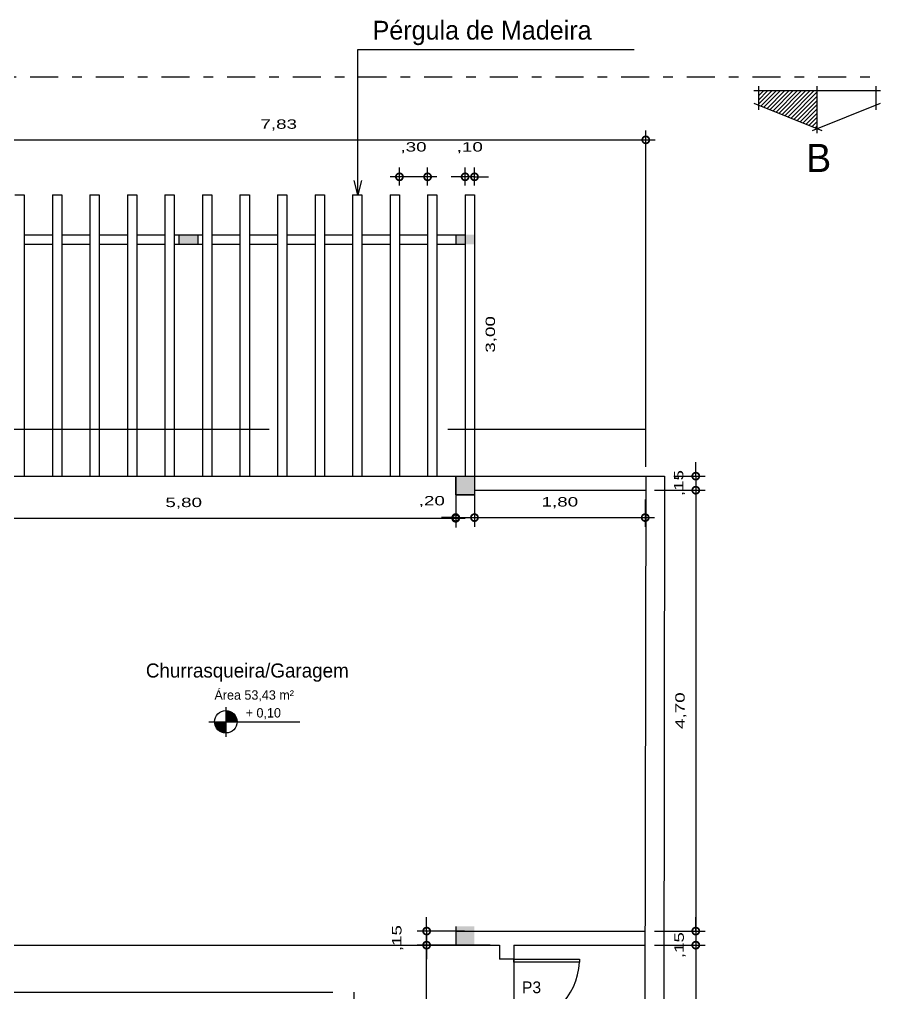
# Model space of a CAD drawing. Header units: millimetres. Extents: x 79.3 to 137.8, y -24.9 to 34.2.
# Drawn here: x 128.66 to 137.84, y -15.17 to -4.78 of the extents above; entities that cross this region are included whole.
import ezdxf

# ---------------------------------------------------------------- set-up
doc = ezdxf.new("R2010")
doc.units = ezdxf.units.MM
doc.header["$LTSCALE"] = 0.6
doc.header["$MEASUREMENT"] = 0
doc.linetypes.add('DASHDOT', pattern=[1, 0.5, -0.25, 0, -0.25])
doc.linetypes.add('HIDDEN', pattern=[9.525, 6.35, -3.175])
doc.layers.get('DEFPOINTS').update_dxf_attribs({"color": 253})
for name, color, linetype in [('0.1', 1, 'Continuous'), ('0.3', 3, 'Continuous'), ('0.4', 4, 'Continuous'), ('02', 2, 'Continuous'), ('5', 5, 'Continuous'), ('AR-ALV', 5, 'Continuous'), ('AR-PRJ', 12, 'HIDDEN'), ('AR-TXT', 2, 'Continuous')]:
    doc.layers.add(name, color=color, linetype=linetype)
doc.styles.add('stylUS BT', font='stylu.ttf', dxfattribs={"width": 1.5})
doc.dimstyles.new('ARQ_100 - S T', dxfattribs={"dimtxt": 0.1, "dimasz": 0.24, "dimexe": 0.1, "dimexo": 0.2, "dimgap": 0.1, "dimtad": 1, "dimzin": 6, "dimtxsty": 'stylUS BT', "dimblk1": 'DOTSMALL', "dimblk2": 'DOTSMALL', "dimsah": 1, "dimcen": 0.09, "dimse1": 1, "dimse2": 1, "dimsd1": 1, "dimsd2": 1, "dimclrd": 256, "dimclre": 256, "dimclrt": 2, "dimaunit": 1, "dimadec": 0, "dimazin": 0, "dimtfac": 1, "dimtmove": 2, "dimatfit": 3, "dimldrblk": 'DOTSMALL', "dimfxl": 1, "dimtolj": 1, "dimtzin": 0, "dimarcsym": 0})
doc.dimstyles.new('ARQ_100 1', dxfattribs={"dimtxt": 0.1, "dimasz": 0.15, "dimexe": 0.1, "dimexo": 0.1, "dimgap": 0.1, "dimtad": 1, "dimzin": 6, "dimtxsty": 'stylUS BT', "dimblk": 'DOTSMALL', "dimcen": 0.1, "dimdle": 0.1, "dimclrd": 256, "dimclre": 256, "dimclrt": 2, "dimaunit": 1, "dimadec": 0, "dimazin": 0, "dimtfac": 1, "dimtmove": 2, "dimatfit": 3, "dimldrblk": 'OPEN30', "dimfxl": 1, "dimtolj": 1, "dimtzin": 0, "dimarcsym": 0})

# ---------------------------------------------------------------- blocks, each defined once
blk = doc.blocks.new('*D14')
at = {"layer": 'DEFPOINTS', "color": 0, "linetype": 'HIDDEN', "lineweight": -3}
for p in [(133.509, -6.651), (133.509, -9.651), (133.509, -9.651)]:
    blk.add_point(p, dxfattribs=at)
at = {"layer": '0.1', "color": 2, "linetype": 'HIDDEN', "insert": (133.687, -8.14), "char_height": 0.1, "attachment_point": 5, "rotation": 90, "style": 'stylUS BT'}
blk.add_mtext('\\A1;3,00', dxfattribs=at)
blk = doc.blocks.new('_DOTSMALL')
at = {"color": 0, "linetype": 'ByBlock', "const_width": 0.5}
blk.add_lwpolyline([(-0.0625, 0, 1), (0.0625, 0, 1)], format="xyb", close=True, dxfattribs=at)
blk = doc.blocks.new('*D52')
at = {"layer": '0.1', "linetype": 'ByBlock', "lineweight": -2}
for p, q in [((132.999, -14.501), (132.999, -14.351)), ((133.404, -14.501), (132.899, -14.501)), ((132.999, -14.501), (132.999, -14.651)), ((133.404, -14.651), (132.899, -14.651)), ((132.999, -14.651), (132.999, -14.801))]:
    blk.add_line(p, q, dxfattribs=at)
at = {"layer": 'DEFPOINTS', "color": 0, "linetype": 'ByBlock', "lineweight": -3}
for p in [(133.504, -14.501), (132.999, -14.651), (133.504, -14.651)]:
    blk.add_point(p, dxfattribs=at)
at = {"layer": '0.1', "linetype": 'ByBlock', "lineweight": -2, "xscale": 0.15, "yscale": 0.15, "zscale": 0.15}
for p, rotation in [((132.999, -14.501), 270), ((132.999, -14.651), 90)]:
    blk.add_blockref('_DOTSMALL', p, dxfattribs=dict(at, rotation=rotation))
at = {"layer": '0.1', "color": 2, "linetype": 'ByBlock', "lineweight": -3, "insert": (132.69, -14.576), "char_height": 0.1, "attachment_point": 5, "rotation": 90, "style": 'stylUS BT'}
blk.add_mtext('\\A1;,15', dxfattribs=at)
blk = doc.blocks.new('_Open30')
at = {"layer": 'AR-ALV', "color": 0, "lineweight": -2}
for p, q in [((-1, 0.268), (0, 0)), ((0, 0), (-1, -0.268)), ((0, 0), (-1, 0))]:
    blk.add_line(p, q, dxfattribs=at)
blk = doc.blocks.new('*D59')
at = {"layer": '0.1', "linetype": 'ByBlock', "lineweight": -2}
for p, q in [((132.999, -17.151), (132.999, -14.551)), ((133.677, -14.651), (132.899, -14.651)), ((132.873, -17.051), (133.099, -17.051))]:
    blk.add_line(p, q, dxfattribs=at)
at = {"layer": 'DEFPOINTS', "color": 0, "linetype": 'ByBlock', "lineweight": -3}
for p in [(132.999, -14.651), (133.777, -14.651), (132.773, -17.051)]:
    blk.add_point(p, dxfattribs=at)
at = {"layer": '0.1', "linetype": 'ByBlock', "lineweight": -2, "xscale": 0.15, "yscale": 0.15, "zscale": 0.15}
for p, rotation in [((132.999, -14.651), 90), ((132.999, -17.051), 270)]:
    blk.add_blockref('_DOTSMALL', p, dxfattribs=dict(at, rotation=rotation))
at = {"layer": '0.1', "color": 2, "linetype": 'ByBlock', "lineweight": -3, "insert": (132.839, -15.851), "char_height": 0.1, "attachment_point": 5, "rotation": 90, "style": 'stylUS BT'}
blk.add_mtext('\\A1;2,40', dxfattribs=at)
blk = doc.blocks.new('*D77')
at = {"layer": '0.1', "linetype": 'ByBlock', "lineweight": -2}
for p, q in [((127.509, -9.751), (127.509, -10.2)), ((133.309, -9.751), (133.309, -10.2)), ((127.409, -10.1), (133.409, -10.1))]:
    blk.add_line(p, q, dxfattribs=at)
at = {"layer": 'DEFPOINTS', "color": 0, "linetype": 'ByBlock', "lineweight": -3}
for p in [(127.509, -9.651), (133.309, -9.651), (133.309, -10.1)]:
    blk.add_point(p, dxfattribs=at)
at = {"layer": '0.1', "linetype": 'ByBlock', "lineweight": -2, "xscale": 0.15, "yscale": 0.15, "zscale": 0.15, "rotation": 180}
blk.add_blockref('_DOTSMALL', (127.509, -10.1), dxfattribs=at)
at = {"layer": '0.1', "linetype": 'ByBlock', "lineweight": -2, "xscale": 0.15, "yscale": 0.15, "zscale": 0.15}
blk.add_blockref('_DOTSMALL', (133.309, -10.1), dxfattribs=at)
at = {"layer": '0.1', "color": 2, "linetype": 'ByBlock', "lineweight": -3, "insert": (130.409, -9.94), "char_height": 0.1, "attachment_point": 5, "style": 'stylUS BT'}
blk.add_mtext('\\A1;5,80', dxfattribs=at)
blk = doc.blocks.new('*D78')
at = {"layer": '0.1', "linetype": 'ByBlock', "lineweight": -2}
for p, q in [((133.309, -9.751), (133.309, -10.193)), ((133.509, -9.751), (133.509, -10.193)), ((133.309, -10.093), (133.159, -10.093)), ((133.309, -10.093), (133.509, -10.093)), ((133.509, -10.093), (133.659, -10.093))]:
    blk.add_line(p, q, dxfattribs=at)
at = {"layer": 'DEFPOINTS', "color": 0, "linetype": 'ByBlock', "lineweight": -3}
for p in [(133.309, -9.651), (133.509, -9.651), (133.509, -10.093)]:
    blk.add_point(p, dxfattribs=at)
at = {"layer": '0.1', "linetype": 'ByBlock', "lineweight": -2, "xscale": 0.15, "yscale": 0.15, "zscale": 0.15}
blk.add_blockref('_DOTSMALL', (133.309, -10.093), dxfattribs=at)
at = {"layer": '0.1', "linetype": 'ByBlock', "lineweight": -2, "xscale": 0.15, "yscale": 0.15, "zscale": 0.15, "rotation": 180}
blk.add_blockref('_DOTSMALL', (133.509, -10.093), dxfattribs=at)
at = {"layer": '0.1', "color": 2, "linetype": 'ByBlock', "lineweight": -3, "insert": (133.054, -9.922), "char_height": 0.1, "attachment_point": 5, "style": 'stylUS BT'}
blk.add_mtext('\\A1;,20', dxfattribs=at)
blk = doc.blocks.new('*D79')
at = {"layer": '0.1', "linetype": 'HIDDEN', "lineweight": -2}
for p, q in [((133.409, -6.551), (133.409, -6.36)), ((133.509, -6.551), (133.509, -6.36)), ((133.409, -6.46), (133.259, -6.46)), ((133.509, -6.46), (133.409, -6.46)), ((133.509, -6.46), (133.659, -6.46))]:
    blk.add_line(p, q, dxfattribs=at)
at = {"layer": 'DEFPOINTS', "color": 0, "linetype": 'HIDDEN', "lineweight": -3}
for p in [(133.409, -6.46), (133.409, -6.651), (133.509, -6.651)]:
    blk.add_point(p, dxfattribs=at)
at = {"layer": '0.1', "linetype": 'HIDDEN', "lineweight": -2, "xscale": 0.15, "yscale": 0.15, "zscale": 0.15}
blk.add_blockref('_DOTSMALL', (133.409, -6.46), dxfattribs=at)
at = {"layer": '0.1', "linetype": 'HIDDEN', "lineweight": -2, "xscale": 0.15, "yscale": 0.15, "zscale": 0.15, "rotation": 180}
blk.add_blockref('_DOTSMALL', (133.509, -6.46), dxfattribs=at)
at = {"layer": '0.1', "color": 2, "linetype": 'HIDDEN', "insert": (133.459, -6.15), "char_height": 0.1, "attachment_point": 5, "style": 'stylUS BT'}
blk.add_mtext('\\A1;,10', dxfattribs=at)
blk = doc.blocks.new('*D80')
at = {"layer": '0.1', "linetype": 'HIDDEN', "lineweight": -2}
for p, q in [((132.709, -6.551), (132.709, -6.36)), ((133.009, -6.551), (133.009, -6.36)), ((133.109, -6.46), (132.609, -6.46))]:
    blk.add_line(p, q, dxfattribs=at)
at = {"layer": 'DEFPOINTS', "color": 0, "linetype": 'HIDDEN', "lineweight": -3}
for p in [(132.709, -6.46), (132.709, -6.651), (133.009, -6.651)]:
    blk.add_point(p, dxfattribs=at)
at = {"layer": '0.1', "linetype": 'HIDDEN', "lineweight": -2, "xscale": 0.15, "yscale": 0.15, "zscale": 0.15, "rotation": 180}
blk.add_blockref('_DOTSMALL', (132.709, -6.46), dxfattribs=at)
at = {"layer": '0.1', "linetype": 'HIDDEN', "lineweight": -2, "xscale": 0.15, "yscale": 0.15, "zscale": 0.15}
blk.add_blockref('_DOTSMALL', (133.009, -6.46), dxfattribs=at)
at = {"layer": '0.1', "color": 2, "linetype": 'HIDDEN', "insert": (132.859, -6.15), "char_height": 0.1, "attachment_point": 5, "style": 'stylUS BT'}
blk.add_mtext('\\A1;,30', dxfattribs=at)
blk = doc.blocks.new('*D99')
at = {"layer": '0.1', "linetype": 'ByBlock', "lineweight": -2}
for p, q in [((135.868, -9.651), (135.868, -9.501)), ((135.635, -9.651), (135.968, -9.651)), ((135.868, -9.651), (135.868, -9.801)), ((135.429, -9.801), (135.968, -9.801)), ((135.868, -9.801), (135.868, -9.951))]:
    blk.add_line(p, q, dxfattribs=at)
at = {"layer": 'DEFPOINTS', "color": 0, "linetype": 'ByBlock', "lineweight": -3}
for p in [(135.535, -9.651), (135.329, -9.801), (135.868, -9.801)]:
    blk.add_point(p, dxfattribs=at)
at = {"layer": '0.1', "linetype": 'ByBlock', "lineweight": -2, "xscale": 0.15, "yscale": 0.15, "zscale": 0.15}
for p, rotation in [((135.868, -9.651), 270), ((135.868, -9.801), 90)]:
    blk.add_blockref('_DOTSMALL', p, dxfattribs=dict(at, rotation=rotation))
at = {"layer": '0.1', "color": 2, "linetype": 'ByBlock', "lineweight": -3, "insert": (135.695, -9.725), "char_height": 0.1, "attachment_point": 5, "rotation": 90, "style": 'stylUS BT'}
blk.add_mtext('\\A1;,15', dxfattribs=at)
blk = doc.blocks.new('*D100')
at = {"layer": '0.1', "linetype": 'ByBlock', "lineweight": -2}
for p, q in [((135.868, -9.701), (135.868, -14.601)), ((135.429, -9.801), (135.968, -9.801)), ((135.427, -14.501), (135.968, -14.501))]:
    blk.add_line(p, q, dxfattribs=at)
at = {"layer": 'DEFPOINTS', "color": 0, "linetype": 'ByBlock', "lineweight": -3}
for p in [(135.329, -9.801), (135.327, -14.501), (135.868, -14.501)]:
    blk.add_point(p, dxfattribs=at)
at = {"layer": '0.1', "linetype": 'ByBlock', "lineweight": -2, "xscale": 0.15, "yscale": 0.15, "zscale": 0.15}
for p, rotation in [((135.868, -9.801), 90), ((135.868, -14.501), 270)]:
    blk.add_blockref('_DOTSMALL', p, dxfattribs=dict(at, rotation=rotation))
at = {"layer": '0.1', "color": 2, "linetype": 'ByBlock', "lineweight": -3, "insert": (135.709, -12.151), "char_height": 0.1, "attachment_point": 5, "rotation": 90, "style": 'stylUS BT'}
blk.add_mtext('\\A1;4,70', dxfattribs=at)
blk = doc.blocks.new('*D101')
at = {"layer": '0.1', "linetype": 'ByBlock', "lineweight": -2}
for p, q in [((135.868, -14.501), (135.868, -14.351)), ((135.427, -14.501), (135.968, -14.501)), ((135.868, -14.501), (135.868, -14.651)), ((135.427, -14.651), (135.968, -14.651)), ((135.868, -14.651), (135.868, -14.801))]:
    blk.add_line(p, q, dxfattribs=at)
at = {"layer": 'DEFPOINTS', "color": 0, "linetype": 'ByBlock', "lineweight": -3}
for p in [(135.327, -14.501), (135.327, -14.651), (135.868, -14.651)]:
    blk.add_point(p, dxfattribs=at)
at = {"layer": '0.1', "linetype": 'ByBlock', "lineweight": -2, "xscale": 0.15, "yscale": 0.15, "zscale": 0.15}
for p, rotation in [((135.868, -14.501), 270), ((135.868, -14.651), 90)]:
    blk.add_blockref('_DOTSMALL', p, dxfattribs=dict(at, rotation=rotation))
at = {"layer": '0.1', "color": 2, "linetype": 'ByBlock', "lineweight": -3, "insert": (135.7, -14.651), "char_height": 0.1, "attachment_point": 5, "rotation": 90, "style": 'stylUS BT'}
blk.add_mtext('\\A1;,15', dxfattribs=at)
blk = doc.blocks.new('*D102')
at = {"layer": '0.1', "linetype": 'ByBlock', "lineweight": -2}
for p, q in [((135.868, -14.551), (135.868, -17.151)), ((135.427, -14.651), (135.968, -14.651)), ((135.427, -17.051), (135.968, -17.051))]:
    blk.add_line(p, q, dxfattribs=at)
at = {"layer": 'DEFPOINTS', "color": 0, "linetype": 'ByBlock', "lineweight": -3}
for p in [(135.327, -14.651), (135.327, -17.051), (135.868, -17.051)]:
    blk.add_point(p, dxfattribs=at)
at = {"layer": '0.1', "linetype": 'ByBlock', "lineweight": -2, "xscale": 0.15, "yscale": 0.15, "zscale": 0.15}
for p, rotation in [((135.868, -14.651), 90), ((135.868, -17.051), 270)]:
    blk.add_blockref('_DOTSMALL', p, dxfattribs=dict(at, rotation=rotation))
at = {"layer": '0.1', "color": 2, "linetype": 'ByBlock', "lineweight": -3, "insert": (135.709, -15.851), "char_height": 0.1, "attachment_point": 5, "rotation": 90, "style": 'stylUS BT'}
blk.add_mtext('\\A1;2,40', dxfattribs=at)
blk = doc.blocks.new('*D110')
at = {"layer": '0.1', "lineweight": -2}
for p, q in [((133.509, -9.901), (133.509, -10.193)), ((135.329, -9.901), (135.329, -10.193)), ((133.409, -10.093), (135.429, -10.093))]:
    blk.add_line(p, q, dxfattribs=at)
at = {"layer": 'DEFPOINTS', "color": 0, "lineweight": -3}
for p in [(133.509, -9.801), (135.329, -9.801), (135.329, -10.093)]:
    blk.add_point(p, dxfattribs=at)
at = {"layer": '0.1', "lineweight": -2, "xscale": 0.15, "yscale": 0.15, "zscale": 0.15, "rotation": 180}
blk.add_blockref('_DOTSMALL', (133.509, -10.093), dxfattribs=at)
at = {"layer": '0.1', "lineweight": -2, "xscale": 0.15, "yscale": 0.15, "zscale": 0.15}
blk.add_blockref('_DOTSMALL', (135.329, -10.093), dxfattribs=at)
at = {"layer": '0.1', "color": 2, "lineweight": -3, "insert": (134.419, -9.934), "char_height": 0.1, "attachment_point": 5, "style": 'stylUS BT'}
blk.add_mtext('\\A1;1,80', dxfattribs=at)
blk = doc.blocks.new('*D113')
at = {"layer": '0.1', "lineweight": -2}
for p, q in [((127.509, -6.755), (127.509, -5.966)), ((135.335, -9.551), (135.335, -5.966)), ((127.409, -6.066), (135.435, -6.066))]:
    blk.add_line(p, q, dxfattribs=at)
at = {"layer": 'DEFPOINTS', "color": 0, "lineweight": -3}
for p in [(135.335, -6.066), (127.509, -6.855), (135.335, -9.651)]:
    blk.add_point(p, dxfattribs=at)
at = {"layer": '0.1', "lineweight": -2, "xscale": 0.15, "yscale": 0.15, "zscale": 0.15, "rotation": 180}
blk.add_blockref('_DOTSMALL', (127.509, -6.066), dxfattribs=at)
at = {"layer": '0.1', "lineweight": -2, "xscale": 0.15, "yscale": 0.15, "zscale": 0.15}
blk.add_blockref('_DOTSMALL', (135.335, -6.066), dxfattribs=at)
at = {"layer": '0.1', "color": 2, "lineweight": -3, "insert": (131.422, -5.907), "char_height": 0.1, "attachment_point": 5, "style": 'stylUS BT'}
blk.add_mtext('\\A1;7,83', dxfattribs=at)
blk = doc.blocks.new('NIVELPLANTA2')
for p, q in [((0, 0.195), (0, -0.202)), ((-0.228, 0), (0.986, 0))]:
    blk.add_line(p, q)
at = {"const_width": 0.15}
for points in [[(0.075, 0, 0.414214), (0, 0.075, 1)], [(-0.075, 0, 0.414214), (0, -0.075, 1)]]:
    blk.add_lwpolyline(points, format="xyb", dxfattribs=at)
blk.add_circle((0, 0), 0.15)

msp = doc.modelspace()

# ---------------------------------------------------------------- hatches: boundary and pattern name
at = {"layer": '02', "lineweight": -3}
h = msp.add_hatch(dxfattribs=at)
h.set_pattern_fill('ANSI31', color=256, scale=0.01, angle=180, style=0)
h.set_pattern_definition([(225, (133.28744, 8.754818), (0.02245064, -0.02245064), [])])
h.paths.add_polyline_path([(136.537, -5.545), (136.537, -5.695), (137.162, -5.945), (137.162, -5.545)])
at = {"layer": 'AR-ALV'}
for points in [[(133.309, -9.851), (133.509, -9.851), (133.509, -9.651), (133.309, -9.651)], [(133.509, -14.451), (133.309, -14.451), (133.309, -14.651), (133.509, -14.651)]]:
    msp.add_hatch(color=256, dxfattribs=at).paths.add_polyline_path(points)
at = {"layer": 'AR-PRJ', "linetype": 'Continuous'}
for points in [[(130.359, -7.078), (130.359, -7.178), (130.559, -7.178), (130.559, -7.078)], [(133.509, -7.078), (133.309, -7.078), (133.309, -7.178), (133.509, -7.178)]]:
    msp.add_hatch(color=256, dxfattribs=at).paths.add_polyline_path(points)

# ---------------------------------------------------------------- linework, layer by layer
at = {"layer": '0.1'}
for p, q in [((127.509, -9.651), (133.509, -9.651)), ((120.321, -14.651), (133.777, -14.651))]:
    msp.add_line(p, q, dxfattribs=at)
at = {"layer": '0.3', "color": 1}
msp.add_line((133.927, -14.8), (133.927, -15.501), dxfattribs=at)
msp.add_arc((133.927, -14.8), 0.701, 270.0401, 357.451, dxfattribs=at)
at = {"layer": '0.4', "linetype": 'DASHDOT', "lineweight": -3}
msp.add_line((113.372, -5.395), (137.787, -5.395), dxfattribs=at)
at = {"layer": '02', "lineweight": -3}
for p, q in [((136.487, -5.675), (137.212, -5.965)), ((137.112, -5.965), (137.837, -5.675))]:
    msp.add_line(p, q, dxfattribs=at)
at = {"layer": '02'}
for p, q in [((133.927, -14.801), (134.627, -14.801)), ((133.927, -14.831), (133.927, -14.801)), ((134.627, -14.831), (133.927, -14.831)), ((134.627, -14.801), (134.627, -14.831))]:
    msp.add_line(p, q, dxfattribs=at)
at = {"layer": '02', "lineweight": -3}
for points in [[(136.537, -5.495), (136.537, -5.745)], [(137.162, -5.995), (137.162, -5.495)], [(137.787, -5.495), (137.787, -5.745)], [(137.837, -5.545), (136.487, -5.545)]]:
    msp.add_lwpolyline(points, dxfattribs=at)
at = {"layer": '5'}
for p, q in [((133.345, -9.651), (135.535, -9.651)), ((135.335, -9.651), (135.316, -21.501)), ((135.535, -9.651), (135.516, -21.501)), ((133.509, -9.801), (135.329, -9.801)), ((133.309, -14.501), (135.327, -14.501)), ((133.309, -14.651), (133.777, -14.651)), ((133.777, -14.651), (133.777, -14.801)), ((133.927, -14.651), (133.927, -14.801)), ((133.927, -14.651), (135.327, -14.651)), ((133.927, -14.801), (133.777, -14.801))]:
    msp.add_line(p, q, dxfattribs=at)
msp.add_lwpolyline([(133.309, -9.651), (133.509, -9.651), (133.509, -9.851), (133.309, -9.851)], close=True, dxfattribs=at)
at = {"layer": 'AR-ALV'}
for p, q in [((133.309, -9.651), (133.309, -9.851)), ((133.309, -9.851), (133.509, -9.851)), ((133.309, -14.451), (133.309, -14.651)), ((133.309, -14.651), (133.509, -14.651))]:
    msp.add_line(p, q, dxfattribs=at)
at = {"layer": 'AR-PRJ', "linetype": 'Continuous'}
for p, q in [((128.609, -6.651), (128.709, -6.651)), ((128.709, -6.651), (128.709, -9.651)), ((129.009, -6.651), (129.009, -9.651)), ((129.009, -6.651), (129.109, -6.651)), ((129.109, -6.651), (129.109, -9.651)), ((129.409, -6.651), (129.409, -9.651)), ((129.409, -6.651), (129.509, -6.651)), ((129.509, -6.651), (129.509, -9.651)), ((129.809, -6.651), (129.809, -9.651)), ((129.809, -6.651), (129.909, -6.651)), ((129.909, -6.651), (129.909, -9.651)), ((130.209, -6.651), (130.209, -9.651)), ((130.209, -6.651), (130.309, -6.651)), ((130.309, -6.651), (130.309, -9.651)), ((130.609, -6.651), (130.609, -9.651)), ((130.609, -6.651), (130.709, -6.651)), ((130.709, -6.651), (130.709, -9.651)), ((131.009, -6.651), (131.009, -9.651)), ((131.009, -6.651), (131.109, -6.651)), ((131.109, -6.651), (131.109, -9.651)), ((131.409, -6.651), (131.409, -9.651)), ((131.409, -6.651), (131.509, -6.651)), ((131.509, -6.651), (131.509, -9.651)), ((131.809, -6.651), (131.809, -9.651)), ((131.809, -6.651), (131.909, -6.651)), ((131.909, -6.651), (131.909, -9.651)), ((132.209, -6.651), (132.209, -9.651)), ((132.209, -6.651), (132.309, -6.651)), ((132.309, -6.651), (132.309, -9.651)), ((132.609, -6.651), (132.609, -9.651)), ((132.609, -6.651), (132.709, -6.651)), ((132.709, -6.651), (132.709, -9.651)), ((133.009, -6.651), (133.009, -9.651)), ((133.009, -6.651), (133.109, -6.651)), ((133.109, -6.651), (133.109, -9.651)), ((133.409, -6.651), (133.409, -9.651)), ((133.409, -6.651), (133.509, -6.651)), ((133.509, -6.651), (133.509, -9.651)), ((128.709, -7.078), (129.009, -7.078)), ((129.109, -7.078), (129.409, -7.078)), ((129.509, -7.078), (129.809, -7.078)), ((129.909, -7.078), (130.209, -7.078)), ((130.309, -7.078), (130.609, -7.078)), ((130.359, -7.078), (130.359, -7.178)), ((130.559, -7.078), (130.559, -7.178)), ((130.709, -7.078), (131.009, -7.078)), ((131.109, -7.078), (131.409, -7.078)), ((131.509, -7.078), (131.809, -7.078)), ((131.909, -7.078), (132.209, -7.078)), ((132.309, -7.078), (132.609, -7.078)), ((132.709, -7.078), (133.009, -7.078)), ((133.109, -7.078), (133.409, -7.078)), ((133.309, -7.078), (133.309, -7.178)), ((133.509, -7.078), (133.509, -7.178)), ((128.709, -7.178), (129.009, -7.178)), ((129.109, -7.178), (129.409, -7.178)), ((129.509, -7.178), (129.809, -7.178)), ((129.909, -7.178), (130.209, -7.178)), ((130.309, -7.178), (130.609, -7.178)), ((130.709, -7.178), (131.009, -7.178)), ((131.109, -7.178), (131.409, -7.178)), ((131.509, -7.178), (131.809, -7.178)), ((131.909, -7.178), (132.209, -7.178)), ((132.309, -7.178), (132.609, -7.178)), ((132.709, -7.178), (133.009, -7.178)), ((133.109, -7.178), (133.409, -7.178))]:
    msp.add_line(p, q, dxfattribs=at)
at = {"layer": 'AR-PRJ', "linetype": 'HIDDEN', "lineweight": -3}
for p, q in [((127.509, -9.151), (135.329, -9.151)), ((116.759, -15.151), (132.225, -15.151)), ((132.225, -16.932), (132.225, -15.151))]:
    msp.add_line(p, q, dxfattribs=at)

# ---------------------------------------------------------------- block references
at = {"layer": '0.1', "lineweight": -3, "xscale": 0.8000000000000114, "yscale": 0.8000000000000007}
msp.add_blockref('NIVELPLANTA2', (130.859, -12.269), dxfattribs=at)

# ---------------------------------------------------------------- texts
at = {"layer": '0.4', "insert": (137.044, -6.109), "char_height": 0.3, "width": 0.27714, "attachment_point": 1}
msp.add_mtext('{\\fStylus BT|b0|i0|c0|p34;B}', dxfattribs=at)
at = {"layer": 'AR-TXT', "attachment_point": 1}
for s, insert, char_height, width in [('{\\fStylus BT|b0|i0|c0|p34;Pérgula de Madeira}', (132.423, -4.797), 0.2, 2.80508), ('{\\fStylus BT|b0|i0|c0|p34;Churrasqueira/Garagem}', (130.006, -11.648), 0.15, 1.6435), ('{\\fStylus BT|b0|i0|c0|p34;Área 53,43 m²}', (130.737, -11.934), 0.1, 1.2392), ('{\\fStylus BT|b0|i0|c0|p34;+ 0,10}', (131.07, -12.124), 0.1, 0.6422), ('{\\fStylus BT|b0|i0|c0|p34;P3}', (134.015, -15.038), 0.125, 0.1942)]:
    msp.add_mtext(s, dxfattribs=dict(at, insert=insert, char_height=char_height, width=width))

# ---------------------------------------------------------------- dimensions: what is measured, and where the dimension line sits
at = {"layer": '0.1', "lineweight": -3}
dim = msp.add_linear_dim(base=(135.335, -6.066), p1=(127.509, -6.855), p2=(135.335, -9.651), dimstyle='ARQ_100 1', dxfattribs=at)
dim.commit()
dim.dimension.update_dxf_attribs({"geometry": '*D113', "text_midpoint": (131.422, -5.907)})
at = {"layer": '0.1', "linetype": 'HIDDEN'}
for base, p1, p2, picture, middle in [((132.709, -6.46), (133.009, -6.651), (132.709, -6.651), '*D80', (132.859, -6.15)), ((133.409, -6.46), (133.509, -6.651), (133.409, -6.651), '*D79', (133.459, -6.15))]:
    dim = msp.add_linear_dim(base=base, p1=p1, p2=p2, dimstyle='ARQ_100 1', dxfattribs=at)
    dim.commit()
    dim.dimension.update_dxf_attribs({"geometry": picture, "text_midpoint": middle})
dim = msp.add_linear_dim(base=(133.509, -9.651), p1=(133.509, -6.651), p2=(133.509, -9.651), angle=90, dimstyle='ARQ_100 - S T', dxfattribs=at)
dim.commit()
dim.dimension.update_dxf_attribs({"geometry": '*D14', "text_midpoint": (133.687, -8.14), "dimtype": 160})
at = {"layer": '0.1', "linetype": 'ByBlock', "lineweight": -3}
for base, p1, p2, picture, middle in [((135.868, -9.801), (135.535, -9.651), (135.329, -9.801), '*D99', (135.695, -9.725)), ((135.868, -14.651), (135.327, -14.501), (135.327, -14.651), '*D101', (135.7, -14.651))]:
    dim = msp.add_linear_dim(base=base, p1=p1, p2=p2, angle=90, dimstyle='ARQ_100 1', dxfattribs=at)
    dim.commit()
    dim.dimension.update_dxf_attribs({"geometry": picture, "text_midpoint": middle, "dimtype": 160})
dim = msp.add_linear_dim(base=(133.309, -10.1), p1=(127.509, -9.651), p2=(133.309, -9.651), dimstyle='ARQ_100 1', dxfattribs=at)
dim.commit()
dim.dimension.update_dxf_attribs({"geometry": '*D77', "text_midpoint": (130.409, -9.94)})
dim = msp.add_linear_dim(base=(133.509, -10.093), p1=(133.309, -9.651), p2=(133.509, -9.651), dimstyle='ARQ_100 1', dxfattribs=at)
dim.commit()
dim.dimension.update_dxf_attribs({"geometry": '*D78', "text_midpoint": (133.054, -9.922), "dimtype": 160})
for base, p1, p2, picture, middle in [((135.868, -14.501), (135.329, -9.801), (135.327, -14.501), '*D100', (135.709, -12.151)), ((132.999, -14.651), (133.504, -14.501), (133.504, -14.651), '*D52', (132.69, -14.576)), ((132.999, -14.651), (132.773, -17.051), (133.777, -14.651), '*D59', (132.839, -15.851)), ((135.868, -17.051), (135.327, -14.651), (135.327, -17.051), '*D102', (135.709, -15.851))]:
    dim = msp.add_linear_dim(base=base, p1=p1, p2=p2, angle=90, dimstyle='ARQ_100 1', dxfattribs=at)
    dim.commit()
    dim.dimension.update_dxf_attribs({"geometry": picture, "text_midpoint": middle})
at = {"layer": '0.1', "lineweight": -3}
dim = msp.add_linear_dim(base=(135.329, -10.093), p1=(133.509, -9.801), p2=(135.329, -9.801), text='1,80', dimstyle='ARQ_100 1', dxfattribs=at)
dim.commit()
dim.dimension.update_dxf_attribs({"geometry": '*D110', "text_midpoint": (134.419, -9.934)})

# ---------------------------------------------------------------- leaders
at = {"layer": '0.1', "linetype": 'ByBlock', "lineweight": -3}
msp.add_leader([(132.266, -6.651), (132.266, -5.101), (135.21, -5.101)], dimstyle='ARQ_100 1', override={"dimgap": 0.05, "dimtad": 0}, dxfattribs=at)

doc.saveas('drawing.dxf')
